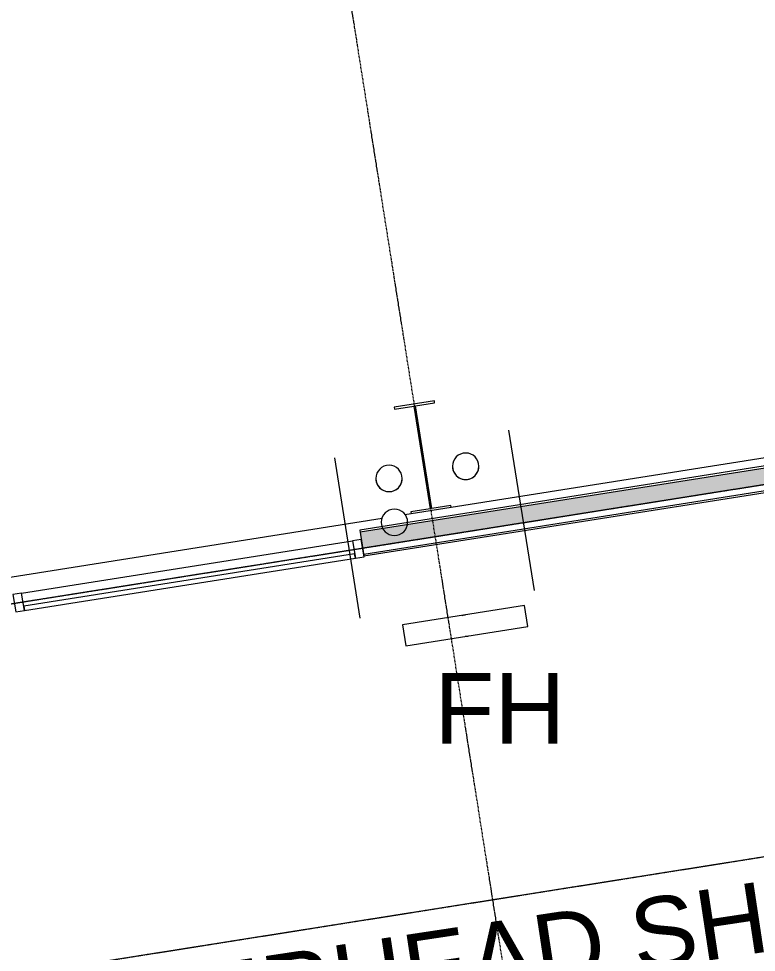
# Model space of a CAD drawing. Header units: millimetres. Extents: x -2612262 to -2065320, y 3717813 to 4283368.
# Drawn here: x -2239134 to -2234951, y 4009804 to 4015098 of the extents above; entities that cross this region are included whole.
import ezdxf

# ---------------------------------------------------------------- set-up
doc = ezdxf.new("R2010")
doc.units = ezdxf.units.MM
for name, pattern in [('Aligning Line', [3.2004, 1.6002, -1.6002]), ('Grid Line', [21, 12, -3, 3, -3]), ('Overhead', [4, 2.5, -1.5])]:
    doc.linetypes.add(name, pattern=pattern)
for name, color, linetype, lineweight in [('A-DETL', 90, 'Continuous', 18), ('A-FLOR', 192, 'Continuous', 5), ('A-FLOR-OVHD', 1, 'Overhead', 13), ('A-GLAZ-CURT', 52, 'Continuous', 5), ('A-GLAZ-CWMG', 51, 'Continuous', 5), ('A-WALL', 113, 'Continuous', 5), ('A-WALL-PATT', 111, 'Continuous', 13), ('F-FIRE', 13, 'Continuous', 5), ('F-FIRE-IDEN', 13, 'Continuous', 5), ('G-ANNO-REFR', 1, 'Aligning Line', 5), ('G-ANNO-TEXT', 231, 'Continuous', 5), ('P-SANR-FIXT', 6, 'Continuous', 5), ('S-BEAM', 12, 'Continuous', 5), ('S-GRID', 1, 'Continuous', 5)]:
    doc.layers.add(name, color=color, linetype=linetype, lineweight=lineweight)
doc.styles.add('Arial_2', font='arial.ttf', dxfattribs={"height": 400})
picture_1 = doc.add_image_def('image1.jpg', size_in_pixel=(6528, 5638))

# ---------------------------------------------------------------- blocks, each defined once
blk = doc.blocks.new('Structural Framing 14 - Structural Framing 1-1145661-GA - Part B')
at = {"layer": 'S-BEAM', "lineweight": 13}
for p, q in [((-2236777, 4012930.1), (-2237004.2, 4012894.1)), ((-2237004.2, 4012894.1), (-2237002.6, 4012884.2)), ((-2237002.6, 4012884.2), (-2236893.9, 4012901.4)), ((-2236893.9, 4012901.4), (-2236801.6, 4012318.7)), ((-2236884.1, 4012903), (-2236775.4, 4012920.2)), ((-2236791.8, 4012320.2), (-2236884.1, 4012903)), ((-2236775.4, 4012920.2), (-2236777, 4012930.1)), ((-2236801.6, 4012318.7), (-2236910.3, 4012301.5)), ((-2236908.7, 4012291.6), (-2236681.6, 4012327.6)), ((-2236683.1, 4012337.4), (-2236791.8, 4012320.2)), ((-2236681.6, 4012327.6), (-2236683.1, 4012337.4)), ((-2236910.3, 4012301.5), (-2236908.7, 4012291.6))]:
    blk.add_line(p, q, dxfattribs=at)
blk = doc.blocks.new('Downpipe - Straight - 01 - 150D-1488954-GA - Part B')
at = {"layer": 'P-SANR-FIXT'}
for start, end in [(0, 180), (360, 180), (180, 0), (180, 360)]:
    blk.add_arc((-39.8, 100), 75, start, end, dxfattribs=at)
blk = doc.blocks.new('Downpipe - Straight - 01 - 150D-V37-GA - Part B')
at = {"layer": 'P-SANR-FIXT'}
for start, end in [(0, 180), (360, 180), (180, 0), (180, 360)]:
    blk.add_arc((-39.8, 100), 75, start, end, dxfattribs=at)
blk = doc.blocks.new('Hydrant_double13 - Hydrant_double-1552926-GA - Part B')
at = {"layer": 'F-FIRE'}
for p, q in [((-2236265.4, 4011770), (-2236956.8, 4011660.4)), ((-2236246.7, 4011651.4), (-2236265.4, 4011770)), ((-2236956.8, 4011660.4), (-2236938, 4011541.9)), ((-2236938, 4011541.9), (-2236246.7, 4011651.4))]:
    blk.add_line(p, q, dxfattribs=at)
for start, end in [(89.2862, 108.7144), (269.2862, 288.7144)]:
    blk.add_arc((-2236601.7, 4011655.9), 60, start, end, dxfattribs=at)
blk = doc.blocks.new('Downpipe - Straight - 01 - 150D-V38-GA - Part B')
at = {"layer": 'P-SANR-FIXT'}
for start, end in [(0, 180), (360, 180), (180, 0), (180, 360)]:
    blk.add_arc((-39.8, 100), 75, start, end, dxfattribs=at)
blk = doc.blocks.new('System Panel - Glazed-1425433-GA - Part B')
at = {"layer": 'A-GLAZ-CURT'}
for p, q in [((950, 49.5), (-950, 49.5)), ((-950, 49.5), (-950, 24.5)), ((-950, 24.5), (950, 24.5)), ((950, 24.5), (950, 49.5))]:
    blk.add_line(p, q, dxfattribs=at)
blk = doc.blocks.new('Rectangular Mullion - 50x100mm-V77-GA - Part B')
at = {"layer": 'A-GLAZ-CWMG'}
for p, q in [((-2239117.3, 4011840.5), (-2237240.8, 4012137.7)), ((-2239101.7, 4011741.7), (-2237225.1, 4012039))]:
    blk.add_line(p, q, dxfattribs=at)
blk = doc.blocks.new('Rectangular Mullion - 50x100mm-1425435-GA - Part B')
at = {"layer": 'A-GLAZ-CWMG'}
for p, q in [((0, 50), (-50, 50)), ((-50, 50), (-50, -50)), ((0, -50), (0, 50)), ((-50, -50), (0, -50))]:
    blk.add_line(p, q, dxfattribs=at)
blk = doc.blocks.new('Rectangular Mullion - 50x100mm-1425432-GA - Part B')
at = {"layer": 'A-GLAZ-CWMG'}
for p, q in [((-25, 50), (25, 50)), ((-25, -50), (-25, 50)), ((25, 50), (25, -50)), ((25, -50), (-25, -50))]:
    blk.add_line(p, q, dxfattribs=at)

msp = doc.modelspace()

# ---------------------------------------------------------------- hatches: boundary and pattern name
at = {"layer": 'A-WALL-PATT'}
msp.add_hatch(color=256, dxfattribs=at).paths.add_polyline_path([(-2237183.4, 4012095.2), (-2233099.5, 4012742), (-2233115.6, 4012832.6), (-2237197.8, 4012186.1), (-2237190.1, 4012137.7)])

# ---------------------------------------------------------------- linework, layer by layer
at = {"layer": 'A-DETL', "lineweight": 5}
for p, q in [((-2236355.8, 4012763.9), (-2236211.9, 4011855.2)), ((-2237343.5, 4012607.5), (-2237199.5, 4011698.8))]:
    msp.add_line(p, q, dxfattribs=at)
at = {"layer": 'A-FLOR'}
for p, q in [((-2236681.6, 4012327.6), (-2231278.9, 4013183.3)), ((-2247052.3, 4010684.9), (-2237073.8, 4012265.4)), ((-2236944.3, 4012285.9), (-2236908.7, 4012291.6))]:
    msp.add_line(p, q, dxfattribs=at)
at = {"layer": 'A-FLOR-OVHD'}
for p, q in [((-2319811.5, 3999008.7), (-2229984.8, 4013236.4)), ((-2319811.5, 3999008.7), (-2229984.8, 4013236.4)), ((-2277928.5, 4003532.5), (-2230914.7, 4010979)), ((-2277928.3, 4003532.5), (-2230914.7, 4010979))]:
    msp.add_line(p, q, dxfattribs=at)
at = {"layer": 'A-WALL', "color": 250, "lineweight": 13}
for p, q in [((-2233115.7, 4012844.8), (-2237199.6, 4012197.9)), ((-2237176.5, 4012051.7), (-2233092.6, 4012698.6)), ((-2237199.6, 4012197.9), (-2237176.5, 4012051.7))]:
    msp.add_line(p, q, dxfattribs=at)
at = {"layer": 'A-WALL'}
for p, q in [((-2233113.9, 4012832.9), (-2237197.8, 4012186.1)), ((-2233099.5, 4012742), (-2237183.4, 4012095.2)), ((-2233094, 4012707.5), (-2237177.9, 4012060.6))]:
    msp.add_line(p, q, dxfattribs=at)
at = {"layer": 'S-GRID', "linetype": 'Grid Line'}
for p, q in [((-2235781.9, 4005912.8), (-2245066.5, 4064531.3)), ((-2319776.1, 3999014.3), (-2220382.6, 4014757.3))]:
    msp.add_line(p, q, dxfattribs=at)

# ---------------------------------------------------------------- block references
at = {"layer": 'A-GLAZ-CURT', "rotation": 189.0003095978032}
msp.add_blockref('System Panel - Glazed-1425433-GA - Part B', (-2238171.2, 4011939.7), dxfattribs=at)
at = {"layer": 'A-GLAZ-CWMG'}
msp.add_blockref('Rectangular Mullion - 50x100mm-V77-GA - Part B', (0, 0), dxfattribs=at)
at = {"layer": 'A-GLAZ-CWMG', "rotation": 9.000309597803174}
msp.add_blockref('Rectangular Mullion - 50x100mm-1425435-GA - Part B', (-2237183.5, 4012096.2), dxfattribs=at)
at = {"layer": 'A-GLAZ-CWMG', "extrusion": (0, 0, -1), "rotation": 350.9996904021968}
msp.add_blockref('Rectangular Mullion - 50x100mm-1425432-GA - Part B', (2239134.2, 4011787.2), dxfattribs=at)
at = {"layer": 'F-FIRE'}
msp.add_blockref('Hydrant_double13 - Hydrant_double-1552926-GA - Part B', (0, 0), dxfattribs=at)
at = {"layer": 'P-SANR-FIXT', "rotation": 180}
for name, p in [('Downpipe - Straight - 01 - 150D-V38-GA - Part B', (-2236639.3, 4012660)), ('Downpipe - Straight - 01 - 150D-V37-GA - Part B', (-2237073.9, 4012591.1))]:
    msp.add_blockref(name, p, dxfattribs=at)
at = {"layer": 'P-SANR-FIXT'}
msp.add_blockref('Downpipe - Straight - 01 - 150D-1488954-GA - Part B', (-2236963.7, 4012142.1), dxfattribs=at)
at = {"layer": 'S-BEAM'}
msp.add_blockref('Structural Framing 14 - Structural Framing 1-1145661-GA - Part B', (0, 0), dxfattribs=at)

# ---------------------------------------------------------------- texts
at = {"layer": 'F-FIRE-IDEN', "insert": (-2236778.2, 4011387.5), "char_height": 400, "width": 913.924, "attachment_point": 1, "style": 'Arial_2'}
msp.add_mtext('FH', dxfattribs=at)
at = {"layer": 'G-ANNO-TEXT', "color": 7, "insert": (-2241369.1, 4009234.4), "char_height": 400, "width": 12859.067, "attachment_point": 1, "rotation": 8.5848, "style": 'Arial_2'}
msp.add_mtext('AWNING OVERHEAD SHOWN DASHED', dxfattribs=at)

# ---------------------------------------------------------------- pictures from other files: only their frames are drawn
at = {"layer": 'G-ANNO-REFR'}
image = msp.add_image(picture_1, insert=(-2382054.9, 4283368.1), size_in_units=(433000, 373966.6), rotation=-122.11743, dxfattribs=at)
image.dxf.flags = 15

doc.saveas('drawing.dxf')
